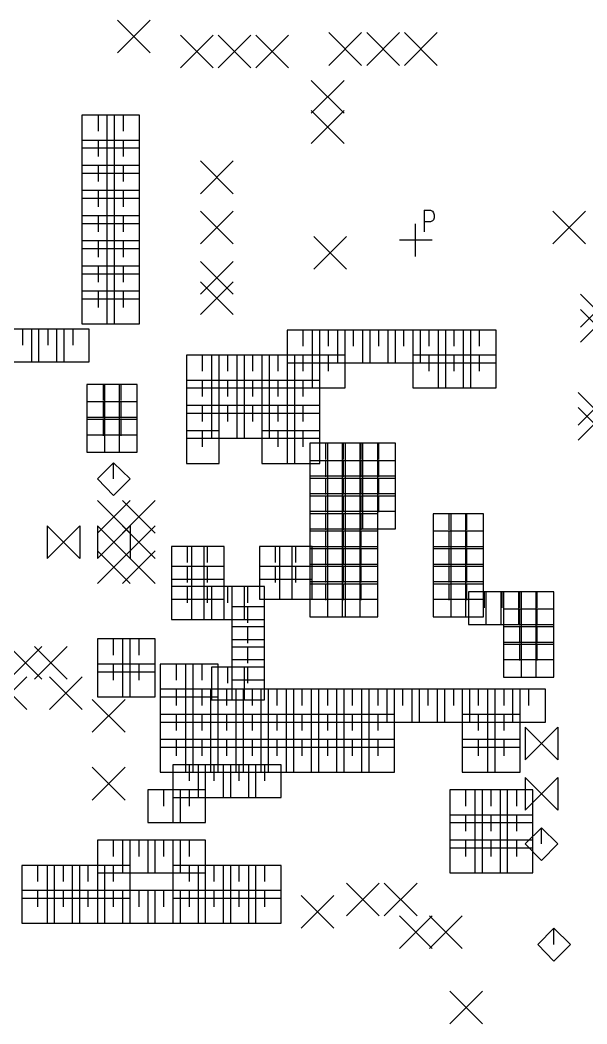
# Model space of a CAD drawing. Extents: x 11.9 to 28.1, y 10.8 to 21.2.
# Drawn here: x 17.961 to 19.087, y 17.583 to 19.578 of the extents above; entities that cross this region are included whole.
import ezdxf

# ---------------------------------------------------------------- set-up
doc = ezdxf.new("R2010")
doc.units = 0
doc.header["$MEASUREMENT"] = 0
doc.layers.add('LAYNR1', color=2, linetype='Continuous')

msp = doc.modelspace()

# ---------------------------------------------------------------- linework, layer by layer
at = {"layer": 'LAYNR1', "color": 7}
for points in [[(18.155, 19.513), (18.22, 19.578)], [(18.155, 19.578), (18.22, 19.513)], [(18.575, 19.488), (18.64, 19.553)], [(18.575, 19.553), (18.64, 19.488)], [(18.65, 19.488), (18.715, 19.553)], [(18.65, 19.553), (18.715, 19.488)], [(18.725, 19.488), (18.79, 19.553)], [(18.725, 19.553), (18.79, 19.488)], [(18.28, 19.483), (18.345, 19.548)], [(18.28, 19.548), (18.345, 19.483)], [(18.355, 19.483), (18.42, 19.548)], [(18.355, 19.548), (18.42, 19.483)], [(18.43, 19.483), (18.495, 19.548)], [(18.43, 19.548), (18.495, 19.483)], [(18.54, 19.393), (18.605, 19.458)], [(18.54, 19.458), (18.605, 19.393)], [(18.54, 19.333), (18.605, 19.398)], [(18.54, 19.398), (18.605, 19.333)], [(18.149, 19.389), (18.084, 19.389)], [(18.084, 19.389), (18.084, 19.324)], [(18.117, 19.357), (18.117, 19.389)], [(18.199, 19.389), (18.134, 19.389)], [(18.134, 19.389), (18.134, 19.324)], [(18.149, 19.324), (18.149, 19.389)], [(18.167, 19.357), (18.167, 19.389)], [(18.199, 19.324), (18.199, 19.389)], [(18.149, 19.339), (18.084, 19.339)], [(18.084, 19.339), (18.084, 19.274)], [(18.117, 19.307), (18.117, 19.339)], [(18.199, 19.339), (18.134, 19.339)], [(18.134, 19.339), (18.134, 19.274)], [(18.149, 19.274), (18.149, 19.339)], [(18.167, 19.307), (18.167, 19.339)], [(18.199, 19.274), (18.199, 19.339)], [(18.084, 19.324), (18.149, 19.324)], [(18.134, 19.324), (18.199, 19.324)], [(18.32, 19.233), (18.385, 19.298)], [(18.32, 19.298), (18.385, 19.233)], [(18.149, 19.289), (18.084, 19.289)], [(18.084, 19.289), (18.084, 19.224)], [(18.084, 19.274), (18.149, 19.274)], [(18.117, 19.257), (18.117, 19.289)], [(18.199, 19.289), (18.134, 19.289)], [(18.134, 19.289), (18.134, 19.224)], [(18.134, 19.274), (18.199, 19.274)], [(18.149, 19.224), (18.149, 19.289)], [(18.167, 19.257), (18.167, 19.289)], [(18.199, 19.224), (18.199, 19.289)], [(18.149, 19.239), (18.084, 19.239)], [(18.084, 19.239), (18.084, 19.174)], [(18.117, 19.207), (18.117, 19.239)], [(18.199, 19.239), (18.134, 19.239)], [(18.134, 19.239), (18.134, 19.174)], [(18.149, 19.174), (18.149, 19.239)], [(18.167, 19.207), (18.167, 19.239)], [(18.199, 19.174), (18.199, 19.239)], [(18.084, 19.224), (18.149, 19.224)], [(18.134, 19.224), (18.199, 19.224)], [(18.32, 19.133), (18.385, 19.198)], [(18.32, 19.198), (18.385, 19.133)], [(18.764, 19.2), (18.764, 19.157)], [(18.764, 19.2), (18.777, 19.2), (18.781, 19.198), (18.783, 19.195), (18.784, 19.191), (18.784, 19.185), (18.783, 19.181), (18.781, 19.179), (18.777, 19.177), (18.764, 19.177)], [(19.02, 19.133), (19.085, 19.198)], [(19.02, 19.198), (19.085, 19.133)], [(18.149, 19.189), (18.084, 19.189)], [(18.084, 19.189), (18.084, 19.124)], [(18.084, 19.174), (18.149, 19.174)], [(18.117, 19.157), (18.117, 19.189)], [(18.199, 19.189), (18.134, 19.189)], [(18.134, 19.189), (18.134, 19.124)], [(18.134, 19.174), (18.199, 19.174)], [(18.149, 19.124), (18.149, 19.189)], [(18.167, 19.157), (18.167, 19.189)], [(18.199, 19.124), (18.199, 19.189)], [(18.747, 19.108), (18.747, 19.173)], [(18.149, 19.139), (18.084, 19.139)], [(18.084, 19.139), (18.084, 19.074)], [(18.117, 19.107), (18.117, 19.139)], [(18.199, 19.139), (18.134, 19.139)], [(18.134, 19.139), (18.134, 19.074)], [(18.149, 19.074), (18.149, 19.139)], [(18.167, 19.107), (18.167, 19.139)], [(18.199, 19.074), (18.199, 19.139)], [(18.545, 19.083), (18.61, 19.148)], [(18.545, 19.148), (18.61, 19.083)], [(18.715, 19.141), (18.78, 19.141)], [(18.084, 19.124), (18.149, 19.124)], [(18.134, 19.124), (18.199, 19.124)], [(18.32, 19.033), (18.385, 19.098)], [(18.32, 19.098), (18.385, 19.033)], [(18.149, 19.089), (18.084, 19.089)], [(18.084, 19.089), (18.084, 19.024)], [(18.084, 19.074), (18.149, 19.074)], [(18.117, 19.057), (18.117, 19.089)], [(18.199, 19.089), (18.134, 19.089)], [(18.134, 19.089), (18.134, 19.024)], [(18.134, 19.074), (18.199, 19.074)], [(18.149, 19.024), (18.149, 19.089)], [(18.167, 19.057), (18.167, 19.089)], [(18.199, 19.024), (18.199, 19.089)], [(18.32, 18.993), (18.385, 19.058)], [(18.32, 19.058), (18.385, 18.993)], [(18.149, 19.039), (18.084, 19.039)], [(18.084, 19.039), (18.084, 18.974)], [(18.117, 19.007), (18.117, 19.039)], [(18.199, 19.039), (18.134, 19.039)], [(18.134, 19.039), (18.134, 18.974)], [(18.149, 18.974), (18.149, 19.039)], [(18.167, 19.007), (18.167, 19.039)], [(18.199, 18.974), (18.199, 19.039)], [(19.075, 18.968), (19.14, 19.033)], [(19.075, 19.033), (19.14, 18.968)], [(18.084, 19.024), (18.149, 19.024)], [(18.134, 19.024), (18.199, 19.024)], [(19.075, 18.938), (19.14, 19.003)], [(19.075, 19.003), (19.14, 18.938)], [(18.084, 18.974), (18.149, 18.974)], [(18.134, 18.974), (18.199, 18.974)], [(17.999, 18.964), (17.934, 18.964)], [(17.967, 18.932), (17.967, 18.964)], [(18.049, 18.964), (17.984, 18.964)], [(17.984, 18.964), (17.984, 18.899)], [(17.999, 18.899), (17.999, 18.964)], [(18.017, 18.932), (18.017, 18.964)], [(18.099, 18.964), (18.034, 18.964)], [(18.034, 18.964), (18.034, 18.899)], [(18.049, 18.899), (18.049, 18.964)], [(18.067, 18.932), (18.067, 18.964)], [(18.099, 18.899), (18.099, 18.964)], [(18.557, 18.962), (18.492, 18.962)], [(18.492, 18.962), (18.492, 18.897)], [(18.524, 18.93), (18.524, 18.962)], [(18.607, 18.962), (18.542, 18.962)], [(18.542, 18.962), (18.542, 18.897)], [(18.557, 18.897), (18.557, 18.962)], [(18.574, 18.93), (18.574, 18.962)], [(18.657, 18.962), (18.592, 18.962)], [(18.592, 18.962), (18.592, 18.897)], [(18.607, 18.897), (18.607, 18.962)], [(18.624, 18.93), (18.624, 18.962)], [(18.707, 18.962), (18.642, 18.962)], [(18.642, 18.962), (18.642, 18.897)], [(18.657, 18.897), (18.657, 18.962)], [(18.674, 18.93), (18.674, 18.962)], [(18.757, 18.962), (18.692, 18.962)], [(18.692, 18.962), (18.692, 18.897)], [(18.707, 18.897), (18.707, 18.962)], [(18.724, 18.93), (18.724, 18.962)], [(18.807, 18.962), (18.742, 18.962)], [(18.742, 18.962), (18.742, 18.897)], [(18.757, 18.897), (18.757, 18.962)], [(18.774, 18.93), (18.774, 18.962)], [(18.857, 18.962), (18.792, 18.962)], [(18.792, 18.962), (18.792, 18.897)], [(18.807, 18.897), (18.807, 18.962)], [(18.824, 18.93), (18.824, 18.962)], [(18.907, 18.962), (18.842, 18.962)], [(18.842, 18.962), (18.842, 18.897)], [(18.857, 18.897), (18.857, 18.962)], [(18.874, 18.93), (18.874, 18.962)], [(18.907, 18.897), (18.907, 18.962)], [(17.934, 18.899), (17.999, 18.899)], [(17.984, 18.899), (18.049, 18.899)], [(18.034, 18.899), (18.099, 18.899)], [(18.357, 18.912), (18.292, 18.912)], [(18.292, 18.912), (18.292, 18.847)], [(18.324, 18.88), (18.324, 18.912)], [(18.407, 18.912), (18.342, 18.912)], [(18.342, 18.912), (18.342, 18.847)], [(18.357, 18.847), (18.357, 18.912)], [(18.374, 18.88), (18.374, 18.912)], [(18.457, 18.912), (18.392, 18.912)], [(18.392, 18.912), (18.392, 18.847)], [(18.407, 18.847), (18.407, 18.912)], [(18.424, 18.88), (18.424, 18.912)], [(18.507, 18.912), (18.442, 18.912)], [(18.442, 18.912), (18.442, 18.847)], [(18.457, 18.847), (18.457, 18.912)], [(18.474, 18.88), (18.474, 18.912)], [(18.557, 18.912), (18.492, 18.912)], [(18.492, 18.912), (18.492, 18.847)], [(18.492, 18.897), (18.557, 18.897)], [(18.507, 18.847), (18.507, 18.912)], [(18.524, 18.88), (18.524, 18.912)], [(18.607, 18.912), (18.542, 18.912)], [(18.542, 18.912), (18.542, 18.847)], [(18.542, 18.897), (18.607, 18.897)], [(18.557, 18.847), (18.557, 18.912)], [(18.574, 18.88), (18.574, 18.912)], [(18.592, 18.897), (18.657, 18.897)], [(18.607, 18.847), (18.607, 18.912)], [(18.642, 18.897), (18.707, 18.897)], [(18.692, 18.897), (18.757, 18.897)], [(18.807, 18.912), (18.742, 18.912)], [(18.742, 18.912), (18.742, 18.847)], [(18.742, 18.897), (18.807, 18.897)], [(18.774, 18.88), (18.774, 18.912)], [(18.857, 18.912), (18.792, 18.912)], [(18.792, 18.912), (18.792, 18.847)], [(18.792, 18.897), (18.857, 18.897)], [(18.807, 18.847), (18.807, 18.912)], [(18.824, 18.88), (18.824, 18.912)], [(18.907, 18.912), (18.842, 18.912)], [(18.842, 18.912), (18.842, 18.847)], [(18.842, 18.897), (18.907, 18.897)], [(18.857, 18.847), (18.857, 18.912)], [(18.874, 18.88), (18.874, 18.912)], [(18.907, 18.847), (18.907, 18.912)], [(18.159, 18.854), (18.094, 18.854)], [(18.094, 18.854), (18.094, 18.789)], [(18.127, 18.822), (18.127, 18.854)], [(18.194, 18.854), (18.129, 18.854)], [(18.129, 18.854), (18.129, 18.789)], [(18.159, 18.789), (18.159, 18.854)], [(18.162, 18.822), (18.162, 18.854)], [(18.194, 18.789), (18.194, 18.854)], [(18.357, 18.862), (18.292, 18.862)], [(18.292, 18.862), (18.292, 18.797)], [(18.324, 18.83), (18.324, 18.862)], [(18.407, 18.862), (18.342, 18.862)], [(18.342, 18.862), (18.342, 18.797)], [(18.357, 18.797), (18.357, 18.862)], [(18.374, 18.83), (18.374, 18.862)], [(18.457, 18.862), (18.392, 18.862)], [(18.392, 18.862), (18.392, 18.797)], [(18.407, 18.797), (18.407, 18.862)], [(18.424, 18.83), (18.424, 18.862)], [(18.507, 18.862), (18.442, 18.862)], [(18.442, 18.862), (18.442, 18.797)], [(18.457, 18.797), (18.457, 18.862)], [(18.474, 18.83), (18.474, 18.862)], [(18.557, 18.862), (18.492, 18.862)], [(18.492, 18.862), (18.492, 18.797)], [(18.507, 18.797), (18.507, 18.862)], [(18.524, 18.83), (18.524, 18.862)], [(18.557, 18.797), (18.557, 18.862)], [(18.292, 18.847), (18.357, 18.847)], [(18.342, 18.847), (18.407, 18.847)], [(18.392, 18.847), (18.457, 18.847)], [(18.442, 18.847), (18.507, 18.847)], [(18.492, 18.847), (18.557, 18.847)], [(18.542, 18.847), (18.607, 18.847)], [(18.742, 18.847), (18.807, 18.847)], [(18.792, 18.847), (18.857, 18.847)], [(18.842, 18.847), (18.907, 18.847)], [(19.07, 18.773), (19.135, 18.838)], [(19.07, 18.838), (19.135, 18.773)], [(18.159, 18.819), (18.094, 18.819)], [(18.094, 18.819), (18.094, 18.754)], [(18.127, 18.787), (18.127, 18.819)], [(18.194, 18.819), (18.129, 18.819)], [(18.129, 18.819), (18.129, 18.754)], [(18.159, 18.754), (18.159, 18.819)], [(18.162, 18.787), (18.162, 18.819)], [(18.194, 18.754), (18.194, 18.819)], [(18.357, 18.812), (18.292, 18.812)], [(18.292, 18.812), (18.292, 18.747)], [(18.292, 18.797), (18.357, 18.797)], [(18.324, 18.78), (18.324, 18.812)], [(18.407, 18.812), (18.342, 18.812)], [(18.342, 18.812), (18.342, 18.747)], [(18.342, 18.797), (18.407, 18.797)], [(18.357, 18.747), (18.357, 18.812)], [(18.374, 18.78), (18.374, 18.812)], [(18.457, 18.812), (18.392, 18.812)], [(18.392, 18.812), (18.392, 18.747)], [(18.392, 18.797), (18.457, 18.797)], [(18.407, 18.747), (18.407, 18.812)], [(18.424, 18.78), (18.424, 18.812)], [(18.507, 18.812), (18.442, 18.812)], [(18.442, 18.812), (18.442, 18.747)], [(18.442, 18.797), (18.507, 18.797)], [(18.457, 18.747), (18.457, 18.812)], [(18.474, 18.78), (18.474, 18.812)], [(18.557, 18.812), (18.492, 18.812)], [(18.492, 18.812), (18.492, 18.747)], [(18.492, 18.797), (18.557, 18.797)], [(18.507, 18.747), (18.507, 18.812)], [(18.524, 18.78), (18.524, 18.812)], [(18.557, 18.747), (18.557, 18.812)], [(19.07, 18.743), (19.135, 18.808)], [(19.07, 18.808), (19.135, 18.743)], [(18.094, 18.789), (18.159, 18.789)], [(18.159, 18.784), (18.094, 18.784)], [(18.094, 18.784), (18.094, 18.719)], [(18.127, 18.752), (18.127, 18.784)], [(18.129, 18.789), (18.194, 18.789)], [(18.194, 18.784), (18.129, 18.784)], [(18.129, 18.784), (18.129, 18.719)], [(18.159, 18.719), (18.159, 18.784)], [(18.162, 18.752), (18.162, 18.784)], [(18.194, 18.719), (18.194, 18.784)], [(18.094, 18.754), (18.159, 18.754)], [(18.129, 18.754), (18.194, 18.754)], [(18.357, 18.762), (18.292, 18.762)], [(18.292, 18.762), (18.292, 18.697)], [(18.324, 18.73), (18.324, 18.762)], [(18.357, 18.697), (18.357, 18.762)], [(18.507, 18.762), (18.442, 18.762)], [(18.442, 18.762), (18.442, 18.697)], [(18.474, 18.73), (18.474, 18.762)], [(18.557, 18.762), (18.492, 18.762)], [(18.492, 18.762), (18.492, 18.697)], [(18.507, 18.697), (18.507, 18.762)], [(18.524, 18.73), (18.524, 18.762)], [(18.557, 18.697), (18.557, 18.762)], [(18.292, 18.747), (18.357, 18.747)], [(18.342, 18.747), (18.407, 18.747)], [(18.392, 18.747), (18.457, 18.747)], [(18.442, 18.747), (18.507, 18.747)], [(18.492, 18.747), (18.557, 18.747)], [(18.602, 18.737), (18.537, 18.737)], [(18.537, 18.737), (18.537, 18.672)], [(18.569, 18.705), (18.569, 18.737)], [(18.637, 18.737), (18.572, 18.737)], [(18.572, 18.737), (18.572, 18.672)], [(18.602, 18.672), (18.602, 18.737)], [(18.604, 18.705), (18.604, 18.737)], [(18.672, 18.737), (18.607, 18.737)], [(18.607, 18.737), (18.607, 18.672)], [(18.637, 18.672), (18.637, 18.737)], [(18.639, 18.705), (18.639, 18.737)], [(18.707, 18.737), (18.642, 18.737)], [(18.642, 18.737), (18.642, 18.672)], [(18.672, 18.672), (18.672, 18.737)], [(18.674, 18.705), (18.674, 18.737)], [(18.707, 18.672), (18.707, 18.737)], [(18.094, 18.719), (18.159, 18.719)], [(18.129, 18.719), (18.194, 18.719)], [(18.147, 18.698), (18.115, 18.666)], [(18.18, 18.666), (18.147, 18.698)], [(18.147, 18.666), (18.147, 18.698)], [(18.292, 18.697), (18.357, 18.697)], [(18.442, 18.697), (18.507, 18.697)], [(18.492, 18.697), (18.557, 18.697)], [(18.602, 18.702), (18.537, 18.702)], [(18.537, 18.702), (18.537, 18.637)], [(18.569, 18.67), (18.569, 18.702)], [(18.637, 18.702), (18.572, 18.702)], [(18.572, 18.702), (18.572, 18.637)], [(18.602, 18.637), (18.602, 18.702)], [(18.604, 18.67), (18.604, 18.702)], [(18.672, 18.702), (18.607, 18.702)], [(18.607, 18.702), (18.607, 18.637)], [(18.637, 18.637), (18.637, 18.702)], [(18.639, 18.67), (18.639, 18.702)], [(18.707, 18.702), (18.642, 18.702)], [(18.642, 18.702), (18.642, 18.637)], [(18.672, 18.637), (18.672, 18.702)], [(18.674, 18.67), (18.674, 18.702)], [(18.707, 18.637), (18.707, 18.702)], [(18.115, 18.666), (18.147, 18.633)], [(18.147, 18.633), (18.18, 18.666)], [(18.537, 18.672), (18.602, 18.672)], [(18.602, 18.667), (18.537, 18.667)], [(18.537, 18.667), (18.537, 18.602)], [(18.569, 18.635), (18.569, 18.667)], [(18.572, 18.672), (18.637, 18.672)], [(18.637, 18.667), (18.572, 18.667)], [(18.572, 18.667), (18.572, 18.602)], [(18.602, 18.602), (18.602, 18.667)], [(18.604, 18.635), (18.604, 18.667)], [(18.607, 18.672), (18.672, 18.672)], [(18.672, 18.667), (18.607, 18.667)], [(18.607, 18.667), (18.607, 18.602)], [(18.637, 18.602), (18.637, 18.667)], [(18.639, 18.635), (18.639, 18.667)], [(18.642, 18.672), (18.707, 18.672)], [(18.707, 18.667), (18.642, 18.667)], [(18.642, 18.667), (18.642, 18.602)], [(18.672, 18.602), (18.672, 18.667)], [(18.674, 18.635), (18.674, 18.667)], [(18.707, 18.602), (18.707, 18.667)], [(18.537, 18.637), (18.602, 18.637)], [(18.572, 18.637), (18.637, 18.637)], [(18.607, 18.637), (18.672, 18.637)], [(18.642, 18.637), (18.707, 18.637)], [(18.115, 18.558), (18.18, 18.623)], [(18.115, 18.623), (18.18, 18.558)], [(18.165, 18.558), (18.23, 18.623)], [(18.165, 18.623), (18.23, 18.558)], [(18.602, 18.632), (18.537, 18.632)], [(18.537, 18.632), (18.537, 18.567)], [(18.569, 18.6), (18.569, 18.632)], [(18.637, 18.632), (18.572, 18.632)], [(18.572, 18.632), (18.572, 18.567)], [(18.602, 18.567), (18.602, 18.632)], [(18.604, 18.6), (18.604, 18.632)], [(18.672, 18.632), (18.607, 18.632)], [(18.607, 18.632), (18.607, 18.567)], [(18.637, 18.567), (18.637, 18.632)], [(18.639, 18.6), (18.639, 18.632)], [(18.707, 18.632), (18.642, 18.632)], [(18.642, 18.632), (18.642, 18.567)], [(18.672, 18.567), (18.672, 18.632)], [(18.674, 18.6), (18.674, 18.632)], [(18.707, 18.567), (18.707, 18.632)], [(18.537, 18.602), (18.602, 18.602)], [(18.602, 18.597), (18.537, 18.597)], [(18.537, 18.597), (18.537, 18.532)], [(18.569, 18.565), (18.569, 18.597)], [(18.572, 18.602), (18.637, 18.602)], [(18.637, 18.597), (18.572, 18.597)], [(18.572, 18.597), (18.572, 18.532)], [(18.602, 18.532), (18.602, 18.597)], [(18.604, 18.565), (18.604, 18.597)], [(18.607, 18.602), (18.672, 18.602)], [(18.672, 18.597), (18.607, 18.597)], [(18.607, 18.597), (18.607, 18.532)], [(18.637, 18.532), (18.637, 18.597)], [(18.639, 18.565), (18.639, 18.597)], [(18.642, 18.602), (18.707, 18.602)], [(18.672, 18.532), (18.672, 18.597)], [(18.847, 18.597), (18.782, 18.597)], [(18.782, 18.597), (18.782, 18.532)], [(18.814, 18.565), (18.814, 18.597)], [(18.882, 18.597), (18.817, 18.597)], [(18.817, 18.597), (18.817, 18.532)], [(18.847, 18.532), (18.847, 18.597)], [(18.849, 18.565), (18.849, 18.597)], [(18.882, 18.532), (18.882, 18.597)], [(18.015, 18.508), (18.08, 18.573)], [(18.08, 18.508), (18.015, 18.573)], [(18.015, 18.573), (18.015, 18.508)], [(18.08, 18.573), (18.08, 18.508)], [(18.115, 18.508), (18.18, 18.573)], [(18.18, 18.508), (18.115, 18.573)], [(18.115, 18.573), (18.115, 18.508)], [(18.165, 18.508), (18.23, 18.573)], [(18.165, 18.573), (18.23, 18.508)], [(18.18, 18.573), (18.18, 18.508)], [(18.537, 18.567), (18.602, 18.567)], [(18.602, 18.562), (18.537, 18.562)], [(18.537, 18.562), (18.537, 18.497)], [(18.569, 18.53), (18.569, 18.562)], [(18.572, 18.567), (18.637, 18.567)], [(18.637, 18.562), (18.572, 18.562)], [(18.572, 18.562), (18.572, 18.497)], [(18.602, 18.497), (18.602, 18.562)], [(18.604, 18.53), (18.604, 18.562)], [(18.607, 18.567), (18.672, 18.567)], [(18.672, 18.562), (18.607, 18.562)], [(18.607, 18.562), (18.607, 18.497)], [(18.637, 18.497), (18.637, 18.562)], [(18.639, 18.53), (18.639, 18.562)], [(18.642, 18.567), (18.707, 18.567)], [(18.672, 18.497), (18.672, 18.562)], [(18.847, 18.562), (18.782, 18.562)], [(18.782, 18.562), (18.782, 18.497)], [(18.814, 18.53), (18.814, 18.562)], [(18.882, 18.562), (18.817, 18.562)], [(18.817, 18.562), (18.817, 18.497)], [(18.847, 18.497), (18.847, 18.562)], [(18.849, 18.53), (18.849, 18.562)], [(18.882, 18.497), (18.882, 18.562)], [(18.115, 18.458), (18.18, 18.523)], [(18.115, 18.523), (18.18, 18.458)], [(18.165, 18.458), (18.23, 18.523)], [(18.165, 18.523), (18.23, 18.458)], [(18.327, 18.532), (18.262, 18.532)], [(18.262, 18.532), (18.262, 18.467)], [(18.294, 18.5), (18.294, 18.532)], [(18.367, 18.532), (18.302, 18.532)], [(18.302, 18.532), (18.302, 18.467)], [(18.327, 18.467), (18.327, 18.532)], [(18.334, 18.5), (18.334, 18.532)], [(18.367, 18.467), (18.367, 18.532)], [(18.502, 18.532), (18.437, 18.532)], [(18.437, 18.532), (18.437, 18.467)], [(18.469, 18.5), (18.469, 18.532)], [(18.542, 18.532), (18.477, 18.532)], [(18.477, 18.532), (18.477, 18.467)], [(18.502, 18.467), (18.502, 18.532)], [(18.509, 18.5), (18.509, 18.532)], [(18.537, 18.532), (18.602, 18.532)], [(18.602, 18.527), (18.537, 18.527)], [(18.537, 18.527), (18.537, 18.462)], [(18.542, 18.467), (18.542, 18.532)], [(18.569, 18.495), (18.569, 18.527)], [(18.572, 18.532), (18.637, 18.532)], [(18.637, 18.527), (18.572, 18.527)], [(18.572, 18.527), (18.572, 18.462)], [(18.602, 18.462), (18.602, 18.527)], [(18.604, 18.495), (18.604, 18.527)], [(18.607, 18.532), (18.672, 18.532)], [(18.672, 18.527), (18.607, 18.527)], [(18.607, 18.527), (18.607, 18.462)], [(18.637, 18.462), (18.637, 18.527)], [(18.639, 18.495), (18.639, 18.527)], [(18.672, 18.462), (18.672, 18.527)], [(18.782, 18.532), (18.847, 18.532)], [(18.847, 18.527), (18.782, 18.527)], [(18.782, 18.527), (18.782, 18.462)], [(18.814, 18.495), (18.814, 18.527)], [(18.817, 18.532), (18.882, 18.532)], [(18.882, 18.527), (18.817, 18.527)], [(18.817, 18.527), (18.817, 18.462)], [(18.847, 18.462), (18.847, 18.527)], [(18.849, 18.495), (18.849, 18.527)], [(18.882, 18.462), (18.882, 18.527)], [(18.537, 18.497), (18.602, 18.497)], [(18.572, 18.497), (18.637, 18.497)], [(18.607, 18.497), (18.672, 18.497)], [(18.782, 18.497), (18.847, 18.497)], [(18.817, 18.497), (18.882, 18.497)], [(18.327, 18.492), (18.262, 18.492)], [(18.262, 18.492), (18.262, 18.427)], [(18.294, 18.46), (18.294, 18.492)], [(18.367, 18.492), (18.302, 18.492)], [(18.302, 18.492), (18.302, 18.427)], [(18.327, 18.427), (18.327, 18.492)], [(18.334, 18.46), (18.334, 18.492)], [(18.367, 18.427), (18.367, 18.492)], [(18.502, 18.492), (18.437, 18.492)], [(18.437, 18.492), (18.437, 18.427)], [(18.469, 18.46), (18.469, 18.492)], [(18.542, 18.492), (18.477, 18.492)], [(18.477, 18.492), (18.477, 18.427)], [(18.502, 18.427), (18.502, 18.492)], [(18.509, 18.46), (18.509, 18.492)], [(18.602, 18.492), (18.537, 18.492)], [(18.537, 18.492), (18.537, 18.427)], [(18.542, 18.427), (18.542, 18.492)], [(18.569, 18.46), (18.569, 18.492)], [(18.637, 18.492), (18.572, 18.492)], [(18.572, 18.492), (18.572, 18.427)], [(18.602, 18.427), (18.602, 18.492)], [(18.604, 18.46), (18.604, 18.492)], [(18.672, 18.492), (18.607, 18.492)], [(18.607, 18.492), (18.607, 18.427)], [(18.637, 18.427), (18.637, 18.492)], [(18.639, 18.46), (18.639, 18.492)], [(18.672, 18.427), (18.672, 18.492)], [(18.847, 18.492), (18.782, 18.492)], [(18.782, 18.492), (18.782, 18.427)], [(18.814, 18.46), (18.814, 18.492)], [(18.882, 18.492), (18.817, 18.492)], [(18.817, 18.492), (18.817, 18.427)], [(18.847, 18.427), (18.847, 18.492)], [(18.849, 18.46), (18.849, 18.492)], [(18.882, 18.427), (18.882, 18.492)], [(18.262, 18.467), (18.327, 18.467)], [(18.302, 18.467), (18.367, 18.467)], [(18.437, 18.467), (18.502, 18.467)], [(18.477, 18.467), (18.542, 18.467)], [(18.537, 18.462), (18.602, 18.462)], [(18.602, 18.457), (18.537, 18.457)], [(18.537, 18.457), (18.537, 18.392)], [(18.569, 18.425), (18.569, 18.457)], [(18.572, 18.462), (18.637, 18.462)], [(18.637, 18.457), (18.572, 18.457)], [(18.572, 18.457), (18.572, 18.392)], [(18.602, 18.392), (18.602, 18.457)], [(18.604, 18.425), (18.604, 18.457)], [(18.607, 18.462), (18.672, 18.462)], [(18.672, 18.457), (18.607, 18.457)], [(18.607, 18.457), (18.607, 18.392)], [(18.637, 18.392), (18.637, 18.457)], [(18.639, 18.425), (18.639, 18.457)], [(18.672, 18.392), (18.672, 18.457)], [(18.782, 18.462), (18.847, 18.462)], [(18.847, 18.457), (18.782, 18.457)], [(18.782, 18.457), (18.782, 18.392)], [(18.814, 18.425), (18.814, 18.457)], [(18.817, 18.462), (18.882, 18.462)], [(18.882, 18.457), (18.817, 18.457)], [(18.817, 18.457), (18.817, 18.392)], [(18.847, 18.392), (18.847, 18.457)], [(18.849, 18.425), (18.849, 18.457)], [(18.882, 18.392), (18.882, 18.457)], [(18.327, 18.452), (18.262, 18.452)], [(18.262, 18.452), (18.262, 18.387)], [(18.294, 18.42), (18.294, 18.452)], [(18.367, 18.452), (18.302, 18.452)], [(18.302, 18.452), (18.302, 18.387)], [(18.327, 18.387), (18.327, 18.452)], [(18.334, 18.42), (18.334, 18.452)], [(18.407, 18.452), (18.342, 18.452)], [(18.342, 18.452), (18.342, 18.387)], [(18.367, 18.387), (18.367, 18.452)], [(18.374, 18.42), (18.374, 18.452)], [(18.447, 18.452), (18.382, 18.452)], [(18.382, 18.452), (18.382, 18.387)], [(18.407, 18.387), (18.407, 18.452)], [(18.414, 18.42), (18.414, 18.452)], [(18.447, 18.387), (18.447, 18.452)], [(18.917, 18.442), (18.852, 18.442)], [(18.852, 18.442), (18.852, 18.377)], [(18.884, 18.41), (18.884, 18.442)], [(18.952, 18.442), (18.887, 18.442)], [(18.887, 18.442), (18.887, 18.377)], [(18.917, 18.377), (18.917, 18.442)], [(18.919, 18.41), (18.919, 18.442)], [(18.987, 18.442), (18.922, 18.442)], [(18.922, 18.442), (18.922, 18.377)], [(18.952, 18.377), (18.952, 18.442)], [(18.954, 18.41), (18.954, 18.442)], [(19.022, 18.442), (18.957, 18.442)], [(18.957, 18.442), (18.957, 18.377)], [(18.987, 18.377), (18.987, 18.442)], [(18.989, 18.41), (18.989, 18.442)], [(19.022, 18.377), (19.022, 18.442)], [(18.262, 18.427), (18.327, 18.427)], [(18.302, 18.427), (18.367, 18.427)], [(18.437, 18.427), (18.502, 18.427)], [(18.477, 18.427), (18.542, 18.427)], [(18.537, 18.427), (18.602, 18.427)], [(18.572, 18.427), (18.637, 18.427)], [(18.607, 18.427), (18.672, 18.427)], [(18.782, 18.427), (18.847, 18.427)], [(18.817, 18.427), (18.882, 18.427)], [(18.447, 18.412), (18.382, 18.412)], [(18.382, 18.412), (18.382, 18.347)], [(18.414, 18.38), (18.414, 18.412)], [(18.447, 18.347), (18.447, 18.412)], [(18.987, 18.407), (18.922, 18.407)], [(18.922, 18.407), (18.922, 18.342)], [(18.954, 18.375), (18.954, 18.407)], [(19.022, 18.407), (18.957, 18.407)], [(18.957, 18.407), (18.957, 18.342)], [(18.987, 18.342), (18.987, 18.407)], [(18.989, 18.375), (18.989, 18.407)], [(19.022, 18.342), (19.022, 18.407)], [(18.262, 18.387), (18.327, 18.387)], [(18.302, 18.387), (18.367, 18.387)], [(18.342, 18.387), (18.407, 18.387)], [(18.382, 18.387), (18.447, 18.387)], [(18.537, 18.392), (18.602, 18.392)], [(18.572, 18.392), (18.637, 18.392)], [(18.607, 18.392), (18.672, 18.392)], [(18.782, 18.392), (18.847, 18.392)], [(18.817, 18.392), (18.882, 18.392)], [(18.852, 18.377), (18.917, 18.377)], [(18.887, 18.377), (18.952, 18.377)], [(18.922, 18.377), (18.987, 18.377)], [(18.957, 18.377), (19.022, 18.377)], [(18.447, 18.372), (18.382, 18.372)], [(18.382, 18.372), (18.382, 18.307)], [(18.414, 18.34), (18.414, 18.372)], [(18.447, 18.307), (18.447, 18.372)], [(18.987, 18.372), (18.922, 18.372)], [(18.922, 18.372), (18.922, 18.307)], [(18.954, 18.34), (18.954, 18.372)], [(19.022, 18.372), (18.957, 18.372)], [(18.957, 18.372), (18.957, 18.307)], [(18.987, 18.307), (18.987, 18.372)], [(18.989, 18.34), (18.989, 18.372)], [(19.022, 18.307), (19.022, 18.372)], [(18.18, 18.348), (18.115, 18.348)], [(18.115, 18.348), (18.115, 18.283)], [(18.147, 18.316), (18.147, 18.348)], [(18.23, 18.348), (18.165, 18.348)], [(18.165, 18.348), (18.165, 18.283)], [(18.18, 18.283), (18.18, 18.348)], [(18.198, 18.316), (18.198, 18.348)], [(18.23, 18.283), (18.23, 18.348)], [(18.382, 18.347), (18.447, 18.347)], [(18.922, 18.342), (18.987, 18.342)], [(18.987, 18.337), (18.922, 18.337)], [(18.922, 18.337), (18.922, 18.272)], [(18.954, 18.305), (18.954, 18.337)], [(18.957, 18.342), (19.022, 18.342)], [(19.022, 18.337), (18.957, 18.337)], [(18.957, 18.337), (18.957, 18.272)], [(18.987, 18.272), (18.987, 18.337)], [(18.989, 18.305), (18.989, 18.337)], [(19.022, 18.272), (19.022, 18.337)], [(17.94, 18.268), (18.005, 18.333)], [(17.94, 18.333), (18.005, 18.268)], [(17.99, 18.268), (18.055, 18.333)], [(17.99, 18.333), (18.055, 18.268)], [(18.447, 18.332), (18.382, 18.332)], [(18.382, 18.332), (18.382, 18.267)], [(18.414, 18.3), (18.414, 18.332)], [(18.447, 18.267), (18.447, 18.332)], [(18.18, 18.298), (18.115, 18.298)], [(18.115, 18.298), (18.115, 18.233)], [(18.147, 18.266), (18.147, 18.298)], [(18.23, 18.298), (18.165, 18.298)], [(18.165, 18.298), (18.165, 18.233)], [(18.18, 18.233), (18.18, 18.298)], [(18.198, 18.266), (18.198, 18.298)], [(18.23, 18.233), (18.23, 18.298)], [(18.305, 18.298), (18.24, 18.298)], [(18.24, 18.298), (18.24, 18.233)], [(18.272, 18.266), (18.272, 18.298)], [(18.355, 18.298), (18.29, 18.298)], [(18.29, 18.298), (18.29, 18.233)], [(18.305, 18.233), (18.305, 18.298)], [(18.323, 18.266), (18.323, 18.298)], [(18.355, 18.233), (18.355, 18.298)], [(18.382, 18.307), (18.447, 18.307)], [(18.922, 18.307), (18.987, 18.307)], [(18.957, 18.307), (19.022, 18.307)], [(18.115, 18.283), (18.18, 18.283)], [(18.165, 18.283), (18.23, 18.283)], [(18.407, 18.292), (18.342, 18.292)], [(18.342, 18.292), (18.342, 18.227)], [(18.374, 18.26), (18.374, 18.292)], [(18.447, 18.292), (18.382, 18.292)], [(18.382, 18.292), (18.382, 18.227)], [(18.407, 18.227), (18.407, 18.292)], [(18.414, 18.26), (18.414, 18.292)], [(18.447, 18.227), (18.447, 18.292)], [(17.91, 18.208), (17.975, 18.273)], [(17.91, 18.273), (17.975, 18.208)], [(18.02, 18.208), (18.085, 18.273)], [(18.02, 18.273), (18.085, 18.208)], [(18.382, 18.267), (18.447, 18.267)], [(18.922, 18.272), (18.987, 18.272)], [(18.957, 18.272), (19.022, 18.272)], [(18.305, 18.248), (18.24, 18.248)], [(18.24, 18.248), (18.24, 18.183)], [(18.272, 18.216), (18.272, 18.248)], [(18.355, 18.248), (18.29, 18.248)], [(18.29, 18.248), (18.29, 18.183)], [(18.305, 18.183), (18.305, 18.248)], [(18.323, 18.216), (18.323, 18.248)], [(18.405, 18.248), (18.34, 18.248)], [(18.34, 18.248), (18.34, 18.183)], [(18.355, 18.183), (18.355, 18.248)], [(18.372, 18.216), (18.372, 18.248)], [(18.455, 18.248), (18.39, 18.248)], [(18.39, 18.248), (18.39, 18.183)], [(18.405, 18.183), (18.405, 18.248)], [(18.423, 18.216), (18.423, 18.248)], [(18.505, 18.248), (18.44, 18.248)], [(18.44, 18.248), (18.44, 18.183)], [(18.455, 18.183), (18.455, 18.248)], [(18.472, 18.216), (18.472, 18.248)], [(18.555, 18.248), (18.49, 18.248)], [(18.49, 18.248), (18.49, 18.183)], [(18.505, 18.183), (18.505, 18.248)], [(18.522, 18.216), (18.522, 18.248)], [(18.605, 18.248), (18.54, 18.248)], [(18.54, 18.248), (18.54, 18.183)], [(18.555, 18.183), (18.555, 18.248)], [(18.573, 18.216), (18.573, 18.248)], [(18.655, 18.248), (18.59, 18.248)], [(18.59, 18.248), (18.59, 18.183)], [(18.605, 18.183), (18.605, 18.248)], [(18.622, 18.216), (18.622, 18.248)], [(18.705, 18.248), (18.64, 18.248)], [(18.64, 18.248), (18.64, 18.183)], [(18.655, 18.183), (18.655, 18.248)], [(18.673, 18.216), (18.673, 18.248)], [(18.755, 18.248), (18.69, 18.248)], [(18.69, 18.248), (18.69, 18.183)], [(18.705, 18.183), (18.705, 18.248)], [(18.722, 18.216), (18.722, 18.248)], [(18.805, 18.248), (18.74, 18.248)], [(18.74, 18.248), (18.74, 18.183)], [(18.755, 18.183), (18.755, 18.248)], [(18.772, 18.216), (18.772, 18.248)], [(18.855, 18.248), (18.79, 18.248)], [(18.79, 18.248), (18.79, 18.183)], [(18.805, 18.183), (18.805, 18.248)], [(18.823, 18.216), (18.823, 18.248)], [(18.905, 18.248), (18.84, 18.248)], [(18.84, 18.248), (18.84, 18.183)], [(18.855, 18.183), (18.855, 18.248)], [(18.872, 18.216), (18.872, 18.248)], [(18.955, 18.248), (18.89, 18.248)], [(18.89, 18.248), (18.89, 18.183)], [(18.905, 18.183), (18.905, 18.248)], [(18.923, 18.216), (18.923, 18.248)], [(19.005, 18.248), (18.94, 18.248)], [(18.94, 18.248), (18.94, 18.183)], [(18.955, 18.183), (18.955, 18.248)], [(18.972, 18.216), (18.972, 18.248)], [(19.005, 18.183), (19.005, 18.248)], [(18.105, 18.163), (18.17, 18.228)], [(18.105, 18.228), (18.17, 18.163)], [(18.115, 18.233), (18.18, 18.233)], [(18.165, 18.233), (18.23, 18.233)], [(18.24, 18.233), (18.305, 18.233)], [(18.29, 18.233), (18.355, 18.233)], [(18.342, 18.227), (18.407, 18.227)], [(18.382, 18.227), (18.447, 18.227)], [(18.305, 18.198), (18.24, 18.198)], [(18.24, 18.198), (18.24, 18.133)], [(18.272, 18.166), (18.272, 18.198)], [(18.355, 18.198), (18.29, 18.198)], [(18.29, 18.198), (18.29, 18.133)], [(18.305, 18.133), (18.305, 18.198)], [(18.323, 18.166), (18.323, 18.198)], [(18.405, 18.198), (18.34, 18.198)], [(18.34, 18.198), (18.34, 18.133)], [(18.355, 18.133), (18.355, 18.198)], [(18.372, 18.166), (18.372, 18.198)], [(18.455, 18.198), (18.39, 18.198)], [(18.39, 18.198), (18.39, 18.133)], [(18.405, 18.133), (18.405, 18.198)], [(18.423, 18.166), (18.423, 18.198)], [(18.505, 18.198), (18.44, 18.198)], [(18.44, 18.198), (18.44, 18.133)], [(18.455, 18.133), (18.455, 18.198)], [(18.472, 18.166), (18.472, 18.198)], [(18.555, 18.198), (18.49, 18.198)], [(18.49, 18.198), (18.49, 18.133)], [(18.505, 18.133), (18.505, 18.198)], [(18.522, 18.166), (18.522, 18.198)], [(18.605, 18.198), (18.54, 18.198)], [(18.54, 18.198), (18.54, 18.133)], [(18.555, 18.133), (18.555, 18.198)], [(18.573, 18.166), (18.573, 18.198)], [(18.655, 18.198), (18.59, 18.198)], [(18.59, 18.198), (18.59, 18.133)], [(18.605, 18.133), (18.605, 18.198)], [(18.622, 18.166), (18.622, 18.198)], [(18.705, 18.198), (18.64, 18.198)], [(18.64, 18.198), (18.64, 18.133)], [(18.655, 18.133), (18.655, 18.198)], [(18.673, 18.166), (18.673, 18.198)], [(18.705, 18.133), (18.705, 18.198)], [(18.905, 18.198), (18.84, 18.198)], [(18.84, 18.198), (18.84, 18.133)], [(18.872, 18.166), (18.872, 18.198)], [(18.955, 18.198), (18.89, 18.198)], [(18.89, 18.198), (18.89, 18.133)], [(18.905, 18.133), (18.905, 18.198)], [(18.923, 18.166), (18.923, 18.198)], [(18.955, 18.133), (18.955, 18.198)], [(18.24, 18.183), (18.305, 18.183)], [(18.29, 18.183), (18.355, 18.183)], [(18.34, 18.183), (18.405, 18.183)], [(18.39, 18.183), (18.455, 18.183)], [(18.44, 18.183), (18.505, 18.183)], [(18.49, 18.183), (18.555, 18.183)], [(18.54, 18.183), (18.605, 18.183)], [(18.59, 18.183), (18.655, 18.183)], [(18.64, 18.183), (18.705, 18.183)], [(18.69, 18.183), (18.755, 18.183)], [(18.74, 18.183), (18.805, 18.183)], [(18.79, 18.183), (18.855, 18.183)], [(18.84, 18.183), (18.905, 18.183)], [(18.89, 18.183), (18.955, 18.183)], [(18.94, 18.183), (19.005, 18.183)], [(18.965, 18.108), (19.03, 18.173)], [(19.03, 18.108), (18.965, 18.173)], [(18.965, 18.173), (18.965, 18.108)], [(19.03, 18.173), (19.03, 18.108)], [(18.305, 18.148), (18.24, 18.148)], [(18.24, 18.148), (18.24, 18.083)], [(18.272, 18.116), (18.272, 18.148)], [(18.355, 18.148), (18.29, 18.148)], [(18.29, 18.148), (18.29, 18.083)], [(18.305, 18.083), (18.305, 18.148)], [(18.323, 18.116), (18.323, 18.148)], [(18.405, 18.148), (18.34, 18.148)], [(18.34, 18.148), (18.34, 18.083)], [(18.355, 18.083), (18.355, 18.148)], [(18.372, 18.116), (18.372, 18.148)], [(18.455, 18.148), (18.39, 18.148)], [(18.39, 18.148), (18.39, 18.083)], [(18.405, 18.083), (18.405, 18.148)], [(18.423, 18.116), (18.423, 18.148)], [(18.505, 18.148), (18.44, 18.148)], [(18.44, 18.148), (18.44, 18.083)], [(18.455, 18.083), (18.455, 18.148)], [(18.472, 18.116), (18.472, 18.148)], [(18.555, 18.148), (18.49, 18.148)], [(18.49, 18.148), (18.49, 18.083)], [(18.505, 18.083), (18.505, 18.148)], [(18.522, 18.116), (18.522, 18.148)], [(18.605, 18.148), (18.54, 18.148)], [(18.54, 18.148), (18.54, 18.083)], [(18.555, 18.083), (18.555, 18.148)], [(18.573, 18.116), (18.573, 18.148)], [(18.655, 18.148), (18.59, 18.148)], [(18.59, 18.148), (18.59, 18.083)], [(18.605, 18.083), (18.605, 18.148)], [(18.622, 18.116), (18.622, 18.148)], [(18.705, 18.148), (18.64, 18.148)], [(18.64, 18.148), (18.64, 18.083)], [(18.655, 18.083), (18.655, 18.148)], [(18.673, 18.116), (18.673, 18.148)], [(18.705, 18.083), (18.705, 18.148)], [(18.905, 18.148), (18.84, 18.148)], [(18.84, 18.148), (18.84, 18.083)], [(18.872, 18.116), (18.872, 18.148)], [(18.955, 18.148), (18.89, 18.148)], [(18.89, 18.148), (18.89, 18.083)], [(18.905, 18.083), (18.905, 18.148)], [(18.923, 18.116), (18.923, 18.148)], [(18.955, 18.083), (18.955, 18.148)], [(18.24, 18.133), (18.305, 18.133)], [(18.29, 18.133), (18.355, 18.133)], [(18.34, 18.133), (18.405, 18.133)], [(18.39, 18.133), (18.455, 18.133)], [(18.44, 18.133), (18.505, 18.133)], [(18.49, 18.133), (18.555, 18.133)], [(18.54, 18.133), (18.605, 18.133)], [(18.59, 18.133), (18.655, 18.133)], [(18.64, 18.133), (18.705, 18.133)], [(18.84, 18.133), (18.905, 18.133)], [(18.89, 18.133), (18.955, 18.133)], [(18.33, 18.098), (18.265, 18.098)], [(18.265, 18.098), (18.265, 18.033)], [(18.298, 18.066), (18.298, 18.098)], [(18.38, 18.098), (18.315, 18.098)], [(18.315, 18.098), (18.315, 18.033)], [(18.33, 18.033), (18.33, 18.098)], [(18.347, 18.066), (18.347, 18.098)], [(18.43, 18.098), (18.365, 18.098)], [(18.365, 18.098), (18.365, 18.033)], [(18.38, 18.033), (18.38, 18.098)], [(18.397, 18.066), (18.397, 18.098)], [(18.48, 18.098), (18.415, 18.098)], [(18.415, 18.098), (18.415, 18.033)], [(18.43, 18.033), (18.43, 18.098)], [(18.448, 18.066), (18.448, 18.098)], [(18.48, 18.033), (18.48, 18.098)], [(18.105, 18.028), (18.17, 18.093)], [(18.105, 18.093), (18.17, 18.028)], [(18.24, 18.083), (18.305, 18.083)], [(18.29, 18.083), (18.355, 18.083)], [(18.34, 18.083), (18.405, 18.083)], [(18.39, 18.083), (18.455, 18.083)], [(18.44, 18.083), (18.505, 18.083)], [(18.49, 18.083), (18.555, 18.083)], [(18.54, 18.083), (18.605, 18.083)], [(18.59, 18.083), (18.655, 18.083)], [(18.64, 18.083), (18.705, 18.083)], [(18.84, 18.083), (18.905, 18.083)], [(18.89, 18.083), (18.955, 18.083)], [(18.965, 18.008), (19.03, 18.073)], [(19.03, 18.008), (18.965, 18.073)], [(18.965, 18.073), (18.965, 18.008)], [(19.03, 18.073), (19.03, 18.008)], [(18.28, 18.048), (18.215, 18.048)], [(18.215, 18.048), (18.215, 17.983)], [(18.247, 18.016), (18.247, 18.048)], [(18.33, 18.048), (18.265, 18.048)], [(18.265, 18.048), (18.265, 17.983)], [(18.28, 17.983), (18.28, 18.048)], [(18.298, 18.016), (18.298, 18.048)], [(18.33, 17.983), (18.33, 18.048)], [(18.88, 18.048), (18.815, 18.048)], [(18.815, 18.048), (18.815, 17.983)], [(18.847, 18.016), (18.847, 18.048)], [(18.93, 18.048), (18.865, 18.048)], [(18.865, 18.048), (18.865, 17.983)], [(18.88, 17.983), (18.88, 18.048)], [(18.897, 18.016), (18.897, 18.048)], [(18.98, 18.048), (18.915, 18.048)], [(18.915, 18.048), (18.915, 17.983)], [(18.93, 17.983), (18.93, 18.048)], [(18.948, 18.016), (18.948, 18.048)], [(18.98, 17.983), (18.98, 18.048)], [(18.265, 18.033), (18.33, 18.033)], [(18.315, 18.033), (18.38, 18.033)], [(18.365, 18.033), (18.43, 18.033)], [(18.415, 18.033), (18.48, 18.033)], [(18.88, 17.998), (18.815, 17.998)], [(18.815, 17.998), (18.815, 17.933)], [(18.847, 17.966), (18.847, 17.998)], [(18.93, 17.998), (18.865, 17.998)], [(18.865, 17.998), (18.865, 17.933)], [(18.88, 17.933), (18.88, 17.998)], [(18.897, 17.966), (18.897, 17.998)], [(18.98, 17.998), (18.915, 17.998)], [(18.915, 17.998), (18.915, 17.933)], [(18.93, 17.933), (18.93, 17.998)], [(18.948, 17.966), (18.948, 17.998)], [(18.98, 17.933), (18.98, 17.998)], [(18.215, 17.983), (18.28, 17.983)], [(18.265, 17.983), (18.33, 17.983)], [(18.815, 17.983), (18.88, 17.983)], [(18.865, 17.983), (18.93, 17.983)], [(18.915, 17.983), (18.98, 17.983)], [(18.997, 17.973), (18.965, 17.941)], [(19.03, 17.941), (18.997, 17.973)], [(18.997, 17.941), (18.997, 17.973)], [(18.18, 17.948), (18.115, 17.948)], [(18.115, 17.948), (18.115, 17.883)], [(18.147, 17.916), (18.147, 17.948)], [(18.23, 17.948), (18.165, 17.948)], [(18.165, 17.948), (18.165, 17.883)], [(18.18, 17.883), (18.18, 17.948)], [(18.198, 17.916), (18.198, 17.948)], [(18.28, 17.948), (18.215, 17.948)], [(18.215, 17.948), (18.215, 17.883)], [(18.23, 17.883), (18.23, 17.948)], [(18.247, 17.916), (18.247, 17.948)], [(18.33, 17.948), (18.265, 17.948)], [(18.265, 17.948), (18.265, 17.883)], [(18.28, 17.883), (18.28, 17.948)], [(18.298, 17.916), (18.298, 17.948)], [(18.33, 17.883), (18.33, 17.948)], [(18.88, 17.948), (18.815, 17.948)], [(18.815, 17.948), (18.815, 17.883)], [(18.847, 17.916), (18.847, 17.948)], [(18.93, 17.948), (18.865, 17.948)], [(18.865, 17.948), (18.865, 17.883)], [(18.88, 17.883), (18.88, 17.948)], [(18.897, 17.916), (18.897, 17.948)], [(18.98, 17.948), (18.915, 17.948)], [(18.915, 17.948), (18.915, 17.883)], [(18.93, 17.883), (18.93, 17.948)], [(18.948, 17.916), (18.948, 17.948)], [(18.965, 17.941), (18.997, 17.908)], [(18.98, 17.883), (18.98, 17.948)], [(18.997, 17.908), (19.03, 17.941)], [(18.815, 17.933), (18.88, 17.933)], [(18.865, 17.933), (18.93, 17.933)], [(18.915, 17.933), (18.98, 17.933)], [(18.03, 17.898), (17.965, 17.898)], [(17.965, 17.898), (17.965, 17.833)], [(17.997, 17.866), (17.997, 17.898)], [(18.08, 17.898), (18.015, 17.898)], [(18.015, 17.898), (18.015, 17.833)], [(18.03, 17.833), (18.03, 17.898)], [(18.048, 17.866), (18.048, 17.898)], [(18.13, 17.898), (18.065, 17.898)], [(18.065, 17.898), (18.065, 17.833)], [(18.08, 17.833), (18.08, 17.898)], [(18.097, 17.866), (18.097, 17.898)], [(18.18, 17.898), (18.115, 17.898)], [(18.115, 17.898), (18.115, 17.833)], [(18.13, 17.833), (18.13, 17.898)], [(18.147, 17.866), (18.147, 17.898)], [(18.18, 17.833), (18.18, 17.898)], [(18.33, 17.898), (18.265, 17.898)], [(18.265, 17.898), (18.265, 17.833)], [(18.298, 17.866), (18.298, 17.898)], [(18.38, 17.898), (18.315, 17.898)], [(18.315, 17.898), (18.315, 17.833)], [(18.33, 17.833), (18.33, 17.898)], [(18.347, 17.866), (18.347, 17.898)], [(18.43, 17.898), (18.365, 17.898)], [(18.365, 17.898), (18.365, 17.833)], [(18.38, 17.833), (18.38, 17.898)], [(18.397, 17.866), (18.397, 17.898)], [(18.48, 17.898), (18.415, 17.898)], [(18.415, 17.898), (18.415, 17.833)], [(18.43, 17.833), (18.43, 17.898)], [(18.448, 17.866), (18.448, 17.898)], [(18.48, 17.833), (18.48, 17.898)], [(18.115, 17.883), (18.18, 17.883)], [(18.165, 17.883), (18.23, 17.883)], [(18.215, 17.883), (18.28, 17.883)], [(18.265, 17.883), (18.33, 17.883)], [(18.815, 17.883), (18.88, 17.883)], [(18.865, 17.883), (18.93, 17.883)], [(18.915, 17.883), (18.98, 17.883)], [(18.61, 17.798), (18.675, 17.863)], [(18.61, 17.863), (18.675, 17.798)], [(18.685, 17.798), (18.75, 17.863)], [(18.685, 17.863), (18.75, 17.798)], [(18.03, 17.848), (17.965, 17.848)], [(17.965, 17.848), (17.965, 17.783)], [(17.997, 17.816), (17.997, 17.848)], [(18.08, 17.848), (18.015, 17.848)], [(18.015, 17.848), (18.015, 17.783)], [(18.03, 17.783), (18.03, 17.848)], [(18.048, 17.816), (18.048, 17.848)], [(18.13, 17.848), (18.065, 17.848)], [(18.065, 17.848), (18.065, 17.783)], [(18.08, 17.783), (18.08, 17.848)], [(18.097, 17.816), (18.097, 17.848)], [(18.18, 17.848), (18.115, 17.848)], [(18.115, 17.848), (18.115, 17.783)], [(18.13, 17.783), (18.13, 17.848)], [(18.147, 17.816), (18.147, 17.848)], [(18.23, 17.848), (18.165, 17.848)], [(18.165, 17.848), (18.165, 17.783)], [(18.18, 17.783), (18.18, 17.848)], [(18.198, 17.816), (18.198, 17.848)], [(18.28, 17.848), (18.215, 17.848)], [(18.215, 17.848), (18.215, 17.783)], [(18.23, 17.783), (18.23, 17.848)], [(18.247, 17.816), (18.247, 17.848)], [(18.33, 17.848), (18.265, 17.848)], [(18.265, 17.848), (18.265, 17.783)], [(18.28, 17.783), (18.28, 17.848)], [(18.298, 17.816), (18.298, 17.848)], [(18.38, 17.848), (18.315, 17.848)], [(18.315, 17.848), (18.315, 17.783)], [(18.33, 17.783), (18.33, 17.848)], [(18.347, 17.816), (18.347, 17.848)], [(18.43, 17.848), (18.365, 17.848)], [(18.365, 17.848), (18.365, 17.783)], [(18.38, 17.783), (18.38, 17.848)], [(18.397, 17.816), (18.397, 17.848)], [(18.48, 17.848), (18.415, 17.848)], [(18.415, 17.848), (18.415, 17.783)], [(18.43, 17.783), (18.43, 17.848)], [(18.448, 17.816), (18.448, 17.848)], [(18.48, 17.783), (18.48, 17.848)], [(18.52, 17.773), (18.585, 17.838)], [(18.52, 17.838), (18.585, 17.773)], [(17.965, 17.833), (18.03, 17.833)], [(18.015, 17.833), (18.08, 17.833)], [(18.065, 17.833), (18.13, 17.833)], [(18.115, 17.833), (18.18, 17.833)], [(18.265, 17.833), (18.33, 17.833)], [(18.315, 17.833), (18.38, 17.833)], [(18.365, 17.833), (18.43, 17.833)], [(18.415, 17.833), (18.48, 17.833)], [(18.715, 17.733), (18.78, 17.798)], [(18.715, 17.798), (18.78, 17.733)], [(18.775, 17.733), (18.84, 17.798)], [(18.775, 17.798), (18.84, 17.733)], [(17.965, 17.783), (18.03, 17.783)], [(18.015, 17.783), (18.08, 17.783)], [(18.065, 17.783), (18.13, 17.783)], [(18.115, 17.783), (18.18, 17.783)], [(18.165, 17.783), (18.23, 17.783)], [(18.215, 17.783), (18.28, 17.783)], [(18.265, 17.783), (18.33, 17.783)], [(18.315, 17.783), (18.38, 17.783)], [(18.365, 17.783), (18.43, 17.783)], [(18.415, 17.783), (18.48, 17.783)], [(19.022, 17.773), (18.99, 17.741)], [(19.055, 17.741), (19.022, 17.773)], [(19.022, 17.741), (19.022, 17.773)], [(18.99, 17.741), (19.022, 17.708)], [(19.022, 17.708), (19.055, 17.741)], [(18.815, 17.583), (18.88, 17.648)], [(18.815, 17.648), (18.88, 17.583)]]:
    msp.add_lwpolyline(points, dxfattribs=at)

doc.saveas('drawing.dxf')
